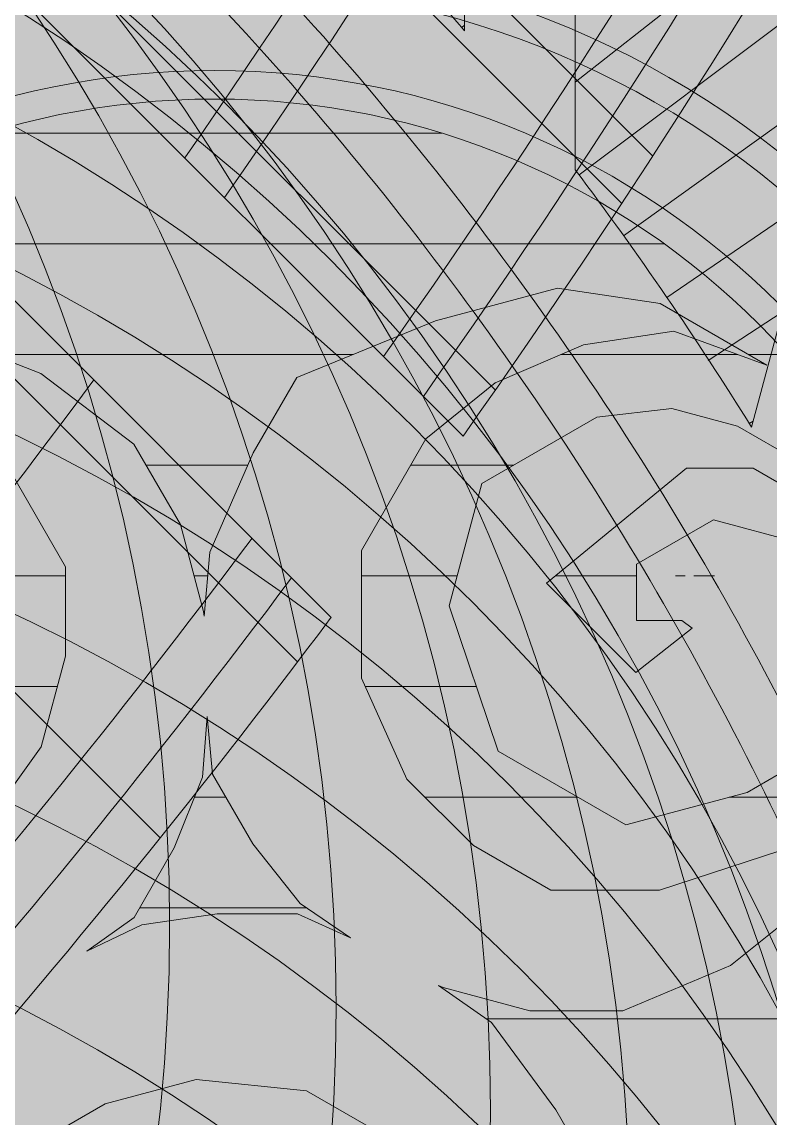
# Model space of a CAD drawing. Header units: inches. Extents: x -1.5 to 24.5, y -14.4 to 30.8.
# Drawn here: x 16.6173 to 16.8284, y -0.9343 to -0.6249 of the extents above; entities that cross this region are included whole.
import ezdxf

# ---------------------------------------------------------------- set-up
doc = ezdxf.new("R2010")
doc.units = ezdxf.units.IN
doc.header["$MEASUREMENT"] = 0
doc.layers.add('NOPLOT', color=5, linetype='Continuous', lineweight=5)
pattern_1 = [(1e-30, (-9.19268, 2.42777), (2e-17, 0.0606942), [])]

# ---------------------------------------------------------------- blocks, each defined once
blk = doc.blocks.new('Ring_Segment')
at = {"layer": 'NOPLOT'}
for p, q in [((-1.00274, 0.25251), (-0.95404, 0.16816)), ((-1.03405, 0.24423), (-0.96147, 0.11852)), ((-0.95384, 0.16932), (-0.95482, 0.1695)), ((-1.05169, 0.15115), (-0.97385, 0.13996)), ((-1.05476, 0.12802), (-0.96169, 0.11673)), ((-0.96826, 0.03076), (-1.05588, 0.11838)), ((-1.04068, 0.10318), (-0.96402, 0.09558)), ((-1.01573, 0.07823), (-0.96589, 0.07439)), ((-0.99202, 0.05452), (-0.96705, 0.05315)), ((-0.96945, 0.03195), (-0.96822, 0.03191))]:
    blk.add_line(p, q, dxfattribs=at)
for radius, start, end in [(1.125, 165, 180), (1.10938, 165, 180), (1.09375, 165, 180), (0.9375, 165, 180), (0.92187, 165, 180), (0.96875, 165.92417, 170.00391), (0.96875, 172.97248, 178.18034)]:
    blk.add_arc((0, 0), radius, start, end, dxfattribs=at)
blk = doc.blocks.new('Ring_Smaller')
at = {"layer": 'NOPLOT', "xscale": -1, "rotation": 29.99999999999997}
blk.add_blockref('Ring_Segment', (0, 0), dxfattribs=at)
at = {"layer": 'NOPLOT', "rotation": 210}
blk.add_blockref('Ring_Segment', (0, 0), dxfattribs=at)
blk = doc.blocks.new('Sigils')
at = {"layer": 'NOPLOT', "true_color": 0xffffff}
h = blk.add_hatch(color=7, dxfattribs=at)
h.dxf.hatch_style = 1
edge = h.paths.add_edge_path()
edge.add_arc((1.30457, 0.75), 0.5, -180, 180)
edge = h.paths.add_edge_path()
edge.add_arc((0.00554, -1.5), 0.5, -180, 180)
edge = h.paths.add_edge_path()
edge.add_arc((-1.2935, 0.75), 0.5, -180, 180)
at = {"layer": 'NOPLOT'}
h = blk.add_hatch(dxfattribs=at)
h.set_pattern_fill('ANSI31', color=256, scale=0.485554, angle=315)
h.set_pattern_definition(pattern_1)
edge = h.paths.add_edge_path()
edge.add_arc((1.30457, 0.75), 0.42188, 0, 360)
h.paths.add_polyline_path([(1.42724, 0.68586), (1.45618, 0.66555), (1.49145, 0.6177), (1.51526, 0.57646), (1.50412, 0.49519), (1.48616, 0.42816), (1.45079, 0.38372), (1.39235, 0.34998), (1.43394, 0.38468), (1.45229, 0.43142), (1.45824, 0.48374), (1.45071, 0.53206), (1.41544, 0.59315), (1.35477, 0.62818), (1.29442, 0.63427), (1.24458, 0.62092), (1.20218, 0.59644), (1.17239, 0.54483), (1.15388, 0.45691), (1.17802, 0.40364), (1.19425, 0.37994), (1.16291, 0.39804), (1.12848, 0.45767), (1.11721, 0.53185), (1.12523, 0.59534), (1.15067, 0.6394), (1.18549, 0.67423), (1.18769, 0.67584), (1.15564, 0.66093), (1.09656, 0.65431), (1.04894, 0.65431), (0.98412, 0.70459), (0.93506, 0.75366), (0.91426, 0.80651), (0.91426, 0.87399), (0.92352, 0.82062), (0.95482, 0.78137), (0.99715, 0.75005), (1.04276, 0.73241), (1.11331, 0.73241), (1.17398, 0.76744), (1.20943, 0.81666), (1.22278, 0.8665), (1.22278, 0.91546), (1.19299, 0.96706), (1.12609, 1.02705), (1.06789, 1.03279), (1.03925, 1.03057), (1.0706, 1.04867), (1.13945, 1.04867), (1.20933, 1.02134), (1.26031, 0.98265), (1.28574, 0.93859), (1.29849, 0.89101), (1.29879, 0.8883), (1.3019, 0.92352), (1.32571, 0.97799), (1.34952, 1.01923), (1.42548, 1.05022), (1.4925, 1.06818), (1.54867, 1.05977), (1.60711, 1.02603), (1.55626, 1.04469), (1.50661, 1.03721), (1.45833, 1.01621), (1.42025, 0.98553), (1.38498, 0.92444), (1.38498, 0.85438), (1.40988, 0.79907), (1.44636, 0.76259), (1.48876, 0.73811), (1.54835, 0.73811), (1.63375, 0.76604), (1.66781, 0.81358), (1.68021, 0.83949), (1.68021, 0.80329), (1.64579, 0.74367), (1.58718, 0.69682), (1.52819, 0.67201), (1.47731, 0.67201), (1.42974, 0.68476)], flags=16)
h.paths.add_polyline_path([(1.6622, 0.9193), (1.63425, 0.96772), (1.59114, 0.99261), (1.55508, 1.00227), (1.51397, 0.99738), (1.45098, 0.96102), (1.43301, 0.89396), (1.45984, 0.81433), (1.52989, 0.77389), (1.5963, 0.79168), (1.62478, 0.80812), (1.65571, 0.87422), (1.62421, 0.92877), (1.57795, 0.94117), (1.53579, 0.91682), (1.53579, 0.88591), (1.56063, 0.88591), (1.56758, 0.91184), (1.55254, 0.90781), (1.57568, 0.92117), (1.58275, 0.8948), (1.5353, 0.85751), (1.48635, 0.90646), (1.56319, 0.96947), (1.59971, 0.96947), (1.62553, 0.95456)], flags=16)
h.paths.add_polyline_path([(1.30037, 0.8334), (1.29779, 0.80012), (1.28237, 0.76129), (1.26034, 0.72312), (1.23445, 0.70466), (1.26456, 0.71906), (1.3059, 0.72513), (1.34997, 0.72513), (1.3789, 0.71194), (1.35137, 0.73082), (1.32545, 0.76358), (1.30342, 0.80175)], flags=0)
h.paths.add_polyline_path([(0.97915, 0.97507), (0.95119, 0.92664), (0.95119, 0.87687), (0.96085, 0.84081), (0.98564, 0.80765), (1.04863, 0.77128), (1.11568, 0.78925), (1.17123, 0.85229), (1.17123, 0.93319), (1.12261, 0.98181), (1.09413, 0.99825), (1.02143, 0.99198), (0.98994, 0.93743), (1.00233, 0.89117), (1.0445, 0.86682), (1.07127, 0.88228), (1.05885, 0.90379), (1.03292, 0.89685), (1.04392, 0.88584), (1.02078, 0.8992), (1.04009, 0.91851), (1.09611, 0.89606), (1.07819, 0.82919), (0.9852, 0.86423), (0.96694, 0.89586), (0.96694, 0.92567)], flags=16)
h.paths.add_polyline_path([(1.27237, 0.35564), (1.32829, 0.35564), (1.37139, 0.38052), (1.39779, 0.40692), (1.41412, 0.44497), (1.41412, 0.5177), (1.36503, 0.56679), (1.28266, 0.58337), (1.2126, 0.54293), (1.19481, 0.47651), (1.19481, 0.44363), (1.23658, 0.3838), (1.29958, 0.3838), (1.33344, 0.41767), (1.33344, 0.46635), (1.30667, 0.48181), (1.29425, 0.4603), (1.31323, 0.44131), (1.31726, 0.45635), (1.31726, 0.42963), (1.29089, 0.4367), (1.28232, 0.49644), (1.34918, 0.51435), (1.36534, 0.4163), (1.34708, 0.38467), (1.32125, 0.36976)], flags=16)
h = blk.add_hatch(dxfattribs=at)
h.set_pattern_fill('ANSI31', color=256, scale=0.485554, angle=315)
h.set_pattern_definition(pattern_1)
h.paths.add_polyline_path([(1.30037, 0.8334), (1.29779, 0.80012), (1.28237, 0.76129), (1.26034, 0.72312), (1.23445, 0.70466), (1.26456, 0.71906), (1.3059, 0.72513), (1.34997, 0.72513), (1.3789, 0.71194), (1.35137, 0.73082), (1.32545, 0.76358), (1.30342, 0.80175)])
for points in [[(1.41544, 0.59315), (1.35477, 0.62818), (1.29442, 0.63427), (1.24458, 0.62092), (1.20218, 0.59644)], [(1.17398, 0.76744), (1.20943, 0.81666), (1.22278, 0.8665), (1.22278, 0.91546), (1.19299, 0.96706)], [(1.13945, 1.04867), (1.20933, 1.02134), (1.26031, 0.98265), (1.28574, 0.93859), (1.29849, 0.89101), (1.29879, 0.8883), (1.3019, 0.92352), (1.32571, 0.97799), (1.34952, 1.01923), (1.42548, 1.05022), (1.4925, 1.06818), (1.54867, 1.05977), (1.60711, 1.02603), (1.55626, 1.04469), (1.50661, 1.03721), (1.45833, 1.01621), (1.42025, 0.98553), (1.38498, 0.92444), (1.38498, 0.85438), (1.40988, 0.79907), (1.44636, 0.76259), (1.48876, 0.73811), (1.54835, 0.73811), (1.63375, 0.76604)], [(1.64579, 0.74367), (1.58718, 0.69682), (1.52819, 0.67201), (1.47731, 0.67201), (1.42974, 0.68476), (1.42724, 0.68586), (1.45618, 0.66555), (1.49145, 0.6177), (1.51526, 0.57646)], [(1.63425, 0.96772), (1.59114, 0.99261), (1.55508, 1.00227), (1.51397, 0.99738), (1.45098, 0.96102), (1.43301, 0.89396), (1.45984, 0.81433), (1.52989, 0.77389), (1.5963, 0.79168), (1.62478, 0.80812)], [(1.62421, 0.92877), (1.57795, 0.94117), (1.53579, 0.91682), (1.53579, 0.88591), (1.56063, 0.88591), (1.56063, 0.88591), (1.56626, 0.88184), (1.56626, 0.88184), (1.56626, 0.88184), (1.5353, 0.85751), (1.48635, 0.90646), (1.56319, 0.96947), (1.59971, 0.96947), (1.62553, 0.95456)]]:
    blk.add_lwpolyline(points, dxfattribs=at)
blk.add_lwpolyline([(1.30037, 0.8334), (1.29779, 0.80012), (1.28237, 0.76129), (1.26034, 0.72312), (1.23445, 0.70466), (1.26456, 0.71906), (1.3059, 0.72513), (1.34997, 0.72513), (1.3789, 0.71194), (1.35137, 0.73082), (1.32545, 0.76358), (1.30342, 0.80175)], close=True, dxfattribs=at)
for radius in [0.5, 0.48438, 0.4375, 0.42188]:
    blk.add_circle((1.30457, 0.75), radius, dxfattribs=at)
blk = doc.blocks.new('Ringu')
at = {"layer": 'NOPLOT'}
blk.add_circle((-0.09924, 0), 0.50565, dxfattribs=at)
blk = doc.blocks.new('Ringus')
at = {"layer": 'NOPLOT', "rotation": 180}
blk.add_blockref('Ringu', (0.30135, 0), dxfattribs=at)
blk = doc.blocks.new('*U59')
at = {"layer": 'NOPLOT', "rotation": 180}
blk.add_blockref('Ringus', (0.4006, 0), dxfattribs=at)
blk = doc.blocks.new('*U60')
at = {"layer": 'NOPLOT', "color": 0, "linetype": 'ByBlock', "lineweight": -2, "transparency": 16777216}
for p, rotation in [((-3.38776, 1.59693), 239.9999999999984), ((-3.43475, 1.6201), 247.4999999999983), ((-3.34419, 1.56781), 232.4999999999985), ((-3.30479, 1.53326), 224.9999999999984), ((-3.27024, 1.49387), 217.4999999999984), ((-3.24113, 1.4503), 209.9999999999984), ((-3.21795, 1.4033), 202.4999999999984), ((-3.20111, 1.35368), 194.9999999999985), ((-3.19089, 1.30229), 187.4999999999986), ((-3.20111, 1.14632), 164.9999999999987), ((-3.19089, 1.19771), 172.4999999999989), ((-3.21795, 1.0967), 157.4999999999987), ((-3.18746, 1.25), 180)]:
    blk.add_blockref('*U59', p, dxfattribs=dict(at, rotation=rotation))
blk = doc.blocks.new('BigCircle_Smaller')
at = {"layer": 'NOPLOT', "true_color": 0xffffff}
h = blk.add_hatch(color=7, dxfattribs=at)
h.dxf.hatch_style = 1
edge = h.paths.add_edge_path()
edge.add_arc((0, 0), 1.125, 0, 360)
at = {"layer": 'NOPLOT'}
for name, p in [('Ring_Smaller', (0, 0)), ('*U60', (3.58806, -1.25))]:
    blk.add_blockref(name, p, dxfattribs=at)
at = {"layer": 'NOPLOT', "xscale": 0.5148761133831258, "yscale": 0.5148761133831258, "zscale": 0.5148761133831258}
blk.add_blockref('Sigils', (0, 0), dxfattribs=at)
blk = doc.blocks.new('Shield_Small_half')
at = {"layer": 'NOPLOT'}
for p, q in [((-0.513, -1.5991), (-0.74757, -1.83368)), ((-0.50519, -1.61207), (-0.73937, -1.84625)), ((-0.47309, -1.66305), (-0.70583, -1.89579)), ((-0.46485, -1.67558), (-0.69726, -1.90799)), ((-0.5047, -1.79852), (-0.66227, -1.95609)), ((-0.49594, -1.81053), (-0.65334, -1.96793)), ((-0.4601, -1.85777), (-0.61692, -2.0146))]:
    blk.add_line(p, q, dxfattribs=at)
for radius, start, end in [(2.10031, 202.38745, 214.78382), (2.115, 202.33586, 214.85552), (2.17375, 202.13655, 215.13248), (2.18844, 202.08841, 215.19936), (2.20312, 202.04091, 215.26534), (2.115, 216.4685, 225.19967), (2.17375, 216.70073, 226.00776), (2.18844, 216.75682, 226.10356), (2.20312, 216.81215, 226.19804)]:
    blk.add_arc((1.10156, -0.63599), radius, start, end, dxfattribs=at)
blk = doc.blocks.new('Shield_Small_Full')
at = {"layer": 'NOPLOT', "xscale": -1.063829787234037, "yscale": 1.063829787234037, "zscale": 1.063829787234037}
blk.add_blockref('Shield_Small_half', (0, -1.60531), dxfattribs=at)

msp = doc.modelspace()

# ---------------------------------------------------------------- hatches: boundary and pattern name
at = {"layer": 'NOPLOT', "true_color": 0xffffff}
h = msp.add_hatch(color=7, dxfattribs=at)
h.dxf.hatch_style = 1
h.paths.add_polyline_path([(14.75, 2.5), (17.25, 2.5), (17.25, -2.5), (14.75, -2.5)])

# ---------------------------------------------------------------- block references
at = {"layer": 'NOPLOT'}
for name, p in [('Shield_Small_Full', (16, 2.89332)), ('BigCircle_Smaller', (16, -1.25))]:
    msp.add_blockref(name, p, dxfattribs=at)

doc.saveas('drawing.dxf')
